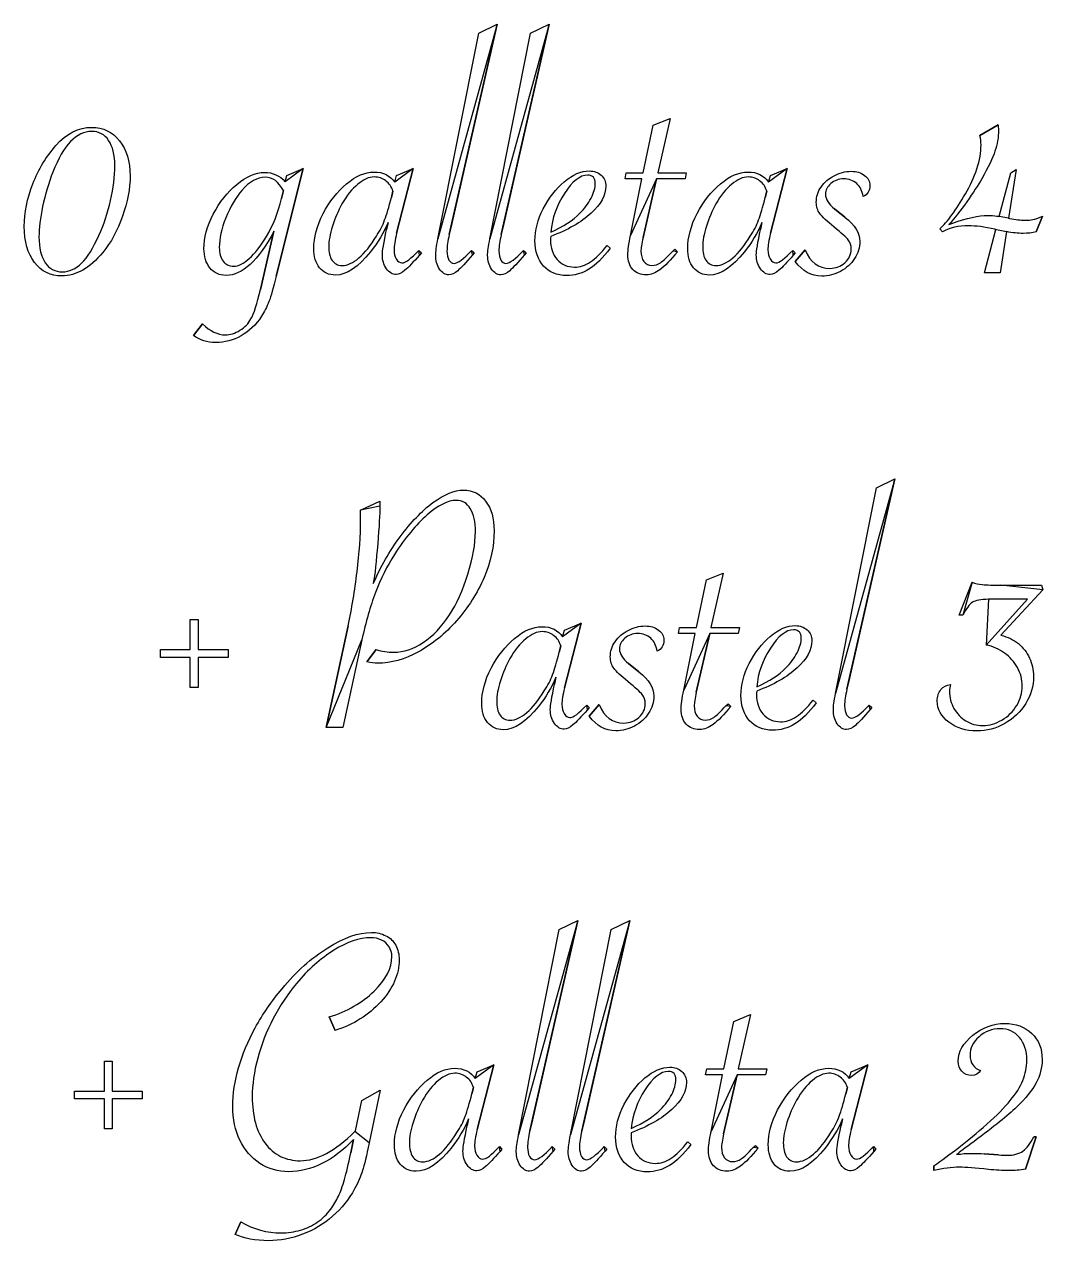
# Model space of a CAD drawing. Extents: x 2 to 593, y 3 to 839.
# Drawn here: x 335 to 459.4, y 288.4 to 436.9 of the extents above; entities that cross this region are included whole.
import ezdxf

# ---------------------------------------------------------------- set-up
doc = ezdxf.new("R2010")
doc.units = 0
doc.layers.add('Capa_1', color=7, linetype='CONTINUOUS')

msp = doc.modelspace()

# ---------------------------------------------------------------- linework, layer by layer
at = {"layer": 'Capa_1', "color": 7}
for points in [[(385.501456, 410.733976), (390.47684, 435.804744), (392.738376, 436.903208), (392.738376, 436.903208)], [(392.738376, 436.903208), (387.07376, 412.06936), (386.87992, 411.22936)], [(391.845208, 410.733976), (396.820592, 435.804744), (399.082128, 436.903208), (399.082128, 436.903208)], [(399.082128, 436.903208), (393.417512, 412.06936), (393.223664, 411.22936)], [(409.0154, 411.143208), (410.4154, 418.057056), (408.347704, 418.057056), (408.498472, 418.78936), (410.566168, 418.78936), (411.77232, 424.604744), (413.840016, 425.423208), (412.33232, 418.78936), (415.821552, 418.78936), (415.670784, 418.057056), (412.181552, 418.057056), (412.181552, 418.057056)], [(451.674168, 423.312464), (453.914168, 424.626304)], [(346.034408, 419.607824), (346.034408, 419.607824)], [(369.029576, 419.284744), (365.734192, 406.167824)], [(366.854192, 417.690896), (367.04804, 418.444744), (369.029576, 419.284744), (369.029576, 419.284744)], [(380.21948, 417.62628), (380.456408, 418.444744), (382.481024, 419.284744), (382.481024, 419.284744)], [(382.481024, 419.284744), (380.456408, 411.401672)], [(425.883544, 417.62628), (426.120472, 418.444744), (428.145088, 419.284744), (428.145088, 419.284744)], [(428.145088, 419.284744), (426.120472, 411.401672)], [(454.04344, 413.44788), (455.44344, 418.789416), (456.111136, 419.177112), (455.184984, 413.232496), (455.184944, 413.23244)], [(347.908256, 418.423208), (347.908256, 418.423208)], [(412.181552, 418.057056), (410.544624, 410.884744)], [(366.380352, 415.644744), (366.617272, 416.613976), (366.617272, 416.613976)], [(379.810256, 415.773976), (380.004096, 416.527824), (380.004096, 416.527824)], [(425.474312, 415.773976), (425.66816, 416.527824), (425.66816, 416.527824)], [(433.943976, 414.373976), (435.193208, 413.361672)], [(455.184944, 413.23244), (455.314168, 413.21092)], [(459.320328, 413.490944), (458.56648, 411.574024)], [(363.817272, 404.530896), (365.475736, 411.638592)], [(379.228712, 411.875512), (379.401024, 412.693976)], [(399.26588, 411.530896), (399.26588, 411.530896)], [(424.892776, 411.875512), (425.065088, 412.693976)], [(447.108016, 411.574), (446.784944, 411.918616)], [(447.904984, 412.45708), (448.249592, 412.586304)], [(454.948016, 411.59556), (454.172632, 406.55556), (452.234168, 406.55556), (453.612632, 411.87556), (453.504944, 411.89708)], [(406.158184, 409.893976), (406.54588, 409.570896)], [(406.158208, 409.893976), (406.158184, 409.893976)], [(383.170256, 409.31244), (383.471792, 409.010896), (383.234872, 408.730896)], [(389.59376, 409.31244), (389.938376, 409.010896), (389.722992, 408.773976)], [(395.937512, 409.31244), (396.282128, 409.010896), (396.066744, 408.773976)], [(414.163088, 409.204744), (414.421552, 409.463208), (414.744624, 409.140128)], [(428.834312, 409.31244), (429.135856, 409.010896), (428.898928, 408.730896)], [(429.140904, 407.933976), (430.347056, 409.355512)], [(429.140904, 407.933976), (429.140904, 407.933976)], [(355.654192, 398.90936), (356.752656, 400.330896)], [(434.063952, 355.230512), (439.039336, 380.30128), (441.30088, 381.399744), (441.30088, 381.399744)], [(441.30088, 381.399744), (435.636264, 356.565896), (435.442416, 355.725896)], [(376.032624, 377.608968), (378.401856, 378.685896), (378.401856, 378.082816)], [(415.523208, 355.639744), (416.923208, 362.553584), (414.85552, 362.553584), (415.006288, 363.285896), (417.073976, 363.285896), (418.280136, 369.10128), (420.347824, 369.919744), (418.840136, 363.285896), (422.32936, 363.285896), (422.178592, 362.553584), (418.68936, 362.553584), (418.68936, 362.553584)], [(449.593184, 364.772048), (449.14088, 364.772048), (450.756264, 368.799744)], [(454.245496, 368.433584), (459.199336, 368.433584), (459.350112, 367.852048), (459.350112, 367.852048)], [(459.350112, 367.852048), (454.245496, 362.3382)], [(452.436264, 361.132048), (457.4978, 366.710512), (453.81472, 366.710512), (452.7378, 366.710512)], [(351.596384, 360.572048), (355.25792, 360.572048), (355.25792, 364.233584), (356.205616, 364.233584), (356.205616, 360.572048), (359.867152, 360.572048), (359.867152, 359.624352), (356.205616, 359.624352), (356.205616, 355.962816), (355.25792, 355.962816), (355.25792, 359.624352), (351.596384, 359.624352), (351.596384, 360.572048), (351.596384, 360.572048)], [(371.832608, 351.052048), (374.52492, 363.479744)], [(400.727296, 362.122816), (400.964216, 362.94128), (402.988832, 363.78128), (402.988832, 363.78128)], [(402.988832, 363.78128), (400.964216, 355.8982)], [(418.68936, 362.553584), (417.05244, 355.38128)], [(376.204936, 361.756664), (373.878776, 351.052048), (371.832624, 351.052048), (371.832608, 351.052048)], [(400.318064, 360.270512), (400.511912, 361.024352), (400.511912, 361.024352)], [(376.808008, 359.064352), (377.949544, 360.593584)], [(408.787728, 358.870512), (410.03696, 357.8582)], [(399.736528, 356.372048), (399.908832, 357.190512)], [(424.422128, 356.027432), (424.422128, 356.027432)], [(403.678064, 353.808968), (403.9796, 353.507432), (403.74268, 353.227432)], [(403.984648, 352.430512), (405.190808, 353.852048)], [(420.670904, 353.70128), (420.92936, 353.959744), (421.25244, 353.636664)], [(431.314432, 354.390512), (431.702128, 354.067432)], [(431.314448, 354.390512), (431.314432, 354.390512)], [(438.156264, 353.808968), (438.50088, 353.507432), (438.285496, 353.270512)], [(403.984648, 352.430512), (403.984648, 352.430512)], [(395.345208, 301.320888), (400.320592, 326.391656), (402.582128, 327.49012), (402.582128, 327.49012)], [(402.582128, 327.49012), (396.917512, 302.656272), (396.723664, 301.816272)], [(401.688952, 301.320888), (406.664336, 326.391656), (408.92588, 327.49012), (408.92588, 327.49012)], [(408.92588, 327.49012), (403.261264, 302.656272), (403.067416, 301.816272)], [(372.941872, 314.09316), (372.231104, 315.73008)], [(418.859144, 301.73012), (420.259144, 308.643968), (418.191456, 308.643968), (418.342224, 309.376272), (420.40992, 309.376272), (421.616072, 315.191656), (423.68376, 316.01012), (422.176072, 309.376272), (425.665304, 309.376272), (425.514528, 308.643968), (422.025304, 308.643968), (422.025304, 308.643968)], [(341.096384, 306.662432), (344.75792, 306.662432), (344.75792, 310.323968), (345.705616, 310.323968), (345.705616, 306.662432), (349.367152, 306.662432), (349.367152, 305.714736), (345.705616, 305.714736), (345.705616, 302.0532), (344.75792, 302.0532), (344.75792, 305.714736), (341.096384, 305.714736), (341.096384, 306.662432), (341.096384, 306.662432)], [(390.063232, 308.2132), (390.30016, 309.031656), (392.324776, 309.871656), (392.324776, 309.871656)], [(392.324776, 309.871656), (390.30016, 301.988584)], [(435.727296, 308.2132), (435.964216, 309.031656), (437.988832, 309.871656), (437.988832, 309.871656)], [(437.988832, 309.871656), (435.964216, 301.988584)], [(422.025304, 308.643968), (420.388376, 301.471656)], [(375.33264, 301.73008), (375.418792, 301.837776), (376.194176, 305.520848), (378.434176, 306.791616), (377.098792, 300.351616)], [(389.654, 306.360888), (389.847848, 307.114736), (389.847848, 307.114736)], [(435.318064, 306.360888), (435.511912, 307.114736), (435.511912, 307.114736)], [(389.072464, 302.462432), (389.244776, 303.280888)], [(434.736528, 302.462432), (434.908832, 303.280888)], [(409.109624, 302.117816), (409.109624, 302.117816)], [(374.858792, 299.123928), (375.203408, 300.782392), (375.203376, 300.782432)], [(375.203376, 300.782432), (375.160336, 300.739312)], [(416.001936, 300.480888), (416.389624, 300.157816)], [(416.001952, 300.480888), (416.001936, 300.480888)], [(424.00684, 299.791656), (424.265304, 300.05012), (424.588376, 299.727048)], [(458.573208, 301.083968), (457.25936, 297.163968)], [(458.250136, 301.083904), (458.573208, 301.083904), (458.573208, 301.083968)], [(393.014, 299.899352), (393.315544, 299.597816), (393.078616, 299.317816)], [(399.437512, 299.899352), (399.782128, 299.597816), (399.566744, 299.360888)], [(405.781264, 299.899352), (406.12588, 299.597816), (405.910496, 299.360888)], [(438.678064, 299.899352), (438.9796, 299.597816), (438.74268, 299.317816)], [(452.197824, 299.016248), (453.94244, 298.887024)], [(446.05936, 296.97012), (446.05936, 297.5732)], [(360.751104, 289.17316), (361.440336, 290.702392)]]:
    msp.add_lwpolyline(points, close=True, dxfattribs=at)
for points in [[(343.212872, 423.82936), (341.360563, 423.82936), (339.781075, 422.178077), (338.474408, 418.875512)], [(338.840568, 422.10628), (340.161592, 423.585256), (341.626205, 424.324744), (343.234408, 424.324744)], [(345.280568, 422.730896), (344.79236, 423.463205), (344.103128, 423.82936), (343.212872, 423.82936)], [(343.234408, 424.324744), (344.612872, 424.324744), (345.732872, 423.779104), (346.594408, 422.687824)], [(451.824944, 422.17092), (451.824944, 422.587331), (451.774685, 422.967845), (451.674168, 423.312464)], [(453.957288, 424.001696), (453.957288, 423.111435), (453.813699, 422.249896), (453.52652, 421.41708)], [(453.914168, 424.626304), (453.942915, 424.224256), (453.957288, 424.016053), (453.957288, 424.001696)], [(336.019024, 417.43244), (336.722613, 419.227309), (337.663128, 420.785256), (338.840568, 422.10628)], [(346.034408, 419.607824), (346.034408, 420.957568), (345.783128, 421.998592), (345.280568, 422.730896)], [(346.594408, 422.687824), (347.470307, 421.610901), (347.908256, 420.189363), (347.908256, 418.423208)], [(451.308016, 419.263232), (451.652635, 420.325797), (451.824944, 421.295027), (451.824944, 422.17092)], [(453.52652, 421.41708), (453.253699, 420.584259), (452.715237, 419.457077), (451.911136, 418.035536)], [(338.474408, 418.875512), (337.943128, 417.511411), (337.52672, 416.111411), (337.225184, 414.675512)], [(345.517488, 415.407824), (345.862101, 416.944235), (346.034408, 418.344235), (346.034408, 419.607824)], [(360.93112, 417.367824), (362.094197, 418.344235), (363.221376, 418.83244), (364.312656, 418.83244)], [(364.312656, 418.83244), (365.332144, 418.83244), (366.179323, 418.451925), (366.854192, 417.690896)], [(374.33948, 417.43244), (375.4882, 418.394488), (376.601021, 418.875512), (377.677944, 418.875512)], [(377.677944, 418.875512), (378.812301, 418.875512), (379.65948, 418.459101), (380.21948, 417.62628)], [(400.924336, 417.690896), (401.958187, 418.566795), (402.977675, 419.004744), (403.9828, 419.004744)], [(403.9828, 419.004744), (404.57152, 419.004744), (405.052547, 418.832437), (405.42588, 418.487824)], [(420.003544, 417.43244), (421.152264, 418.394488), (422.265085, 418.875512), (423.342008, 418.875512)], [(423.342008, 418.875512), (424.476365, 418.875512), (425.323544, 418.459101), (425.883544, 417.62628)], [(433.87936, 418.423208), (434.539877, 418.782184), (435.236288, 418.961672), (435.968592, 418.961672)], [(435.968592, 418.961672), (436.614747, 418.961672), (437.153208, 418.796541), (437.583976, 418.46628)], [(449.908016, 416.204768), (450.496736, 417.195536), (450.963403, 418.215024), (451.308016, 419.263232)], [(334.985184, 412.241672), (334.985184, 413.907309), (335.329797, 415.637565), (336.019024, 417.43244)], [(347.908256, 418.423208), (347.908256, 416.858077), (347.599539, 415.206795), (346.982104, 413.46936)], [(358.066504, 413.727824), (358.827528, 415.192437), (359.7824, 416.405771), (360.93112, 417.367824)], [(364.398808, 418.22936), (363.43676, 418.22936), (362.489069, 417.698077), (361.555736, 416.635512)], [(366.617272, 416.613976), (366.057272, 417.690899), (365.317784, 418.22936), (364.398808, 418.22936)], [(371.474872, 413.79244), (372.250253, 415.271411), (373.205123, 416.484744), (374.33948, 417.43244)], [(375.717944, 417.38936), (375.014355, 416.815003), (374.3682, 416.010901), (373.77948, 414.977056)], [(377.721024, 418.27244), (377.089227, 418.27244), (376.421533, 417.97808), (375.717944, 417.38936)], [(379.121024, 417.798592), (378.718971, 418.114491), (378.252304, 418.27244), (377.721024, 418.27244)], [(380.004096, 416.527824), (379.831792, 417.073461), (379.537435, 417.497051), (379.121024, 417.798592)], [(398.361264, 414.395512), (399.050496, 415.730899), (399.904853, 416.82936), (400.924336, 417.690896)], [(403.788952, 418.487824), (402.855619, 418.487824), (401.907928, 417.748336), (400.94588, 416.26936)], [(404.715112, 417.475512), (404.715112, 418.150387), (404.406392, 418.487824), (403.788952, 418.487824)], [(404.198184, 415.687824), (404.542803, 416.348336), (404.715112, 416.944232), (404.715112, 417.475512)], [(405.42588, 418.487824), (405.813571, 418.143205), (406.007416, 417.698077), (406.007416, 417.15244)], [(417.138928, 413.79244), (417.914315, 415.271411), (418.869187, 416.484744), (420.003544, 417.43244)], [(421.382008, 417.38936), (420.678419, 416.815003), (420.032264, 416.010901), (419.443544, 414.977056)], [(423.385088, 418.27244), (422.753291, 418.27244), (422.085597, 417.97808), (421.382008, 417.38936)], [(424.785088, 417.798592), (424.383035, 418.114491), (423.916368, 418.27244), (423.385088, 418.27244)], [(425.66816, 416.527824), (425.495851, 417.073461), (425.201493, 417.497051), (424.785088, 417.798592)], [(432.28552, 417.044744), (432.687568, 417.619101), (433.218848, 418.078589), (433.87936, 418.423208)], [(433.470136, 417.453976), (433.039363, 417.080643), (432.823976, 416.649875), (432.823976, 416.161672)], [(435.020904, 418.035512), (434.432184, 418.035512), (433.915261, 417.841667), (433.470136, 417.453976)], [(436.636288, 417.453976), (436.219877, 417.841667), (435.681416, 418.035512), (435.020904, 418.035512)], [(437.411672, 415.881672), (437.325517, 416.556541), (437.067056, 417.080643), (436.636288, 417.453976)], [(437.583976, 418.46628), (438.029107, 418.150387), (438.251672, 417.741157), (438.251672, 417.238592)], [(451.911136, 418.035536), (451.466005, 417.274512), (450.855749, 416.341179), (450.080368, 415.235536)], [(361.555736, 416.635512), (360.794707, 415.745256), (360.141373, 414.625256), (359.595736, 413.275512)], [(378.991792, 413.017056), (379.235893, 413.677568), (379.508715, 414.596541), (379.810256, 415.773976)], [(400.94588, 416.26936), (399.998184, 414.804747), (399.438184, 413.225259), (399.26588, 411.530896)], [(406.007416, 417.15244), (406.007416, 416.046797), (405.404339, 414.941155), (404.198184, 413.835512)], [(424.655856, 413.017056), (424.899957, 413.677568), (425.172776, 414.596541), (425.474312, 415.773976)], [(431.703976, 415.170896), (431.703976, 415.845771), (431.897824, 416.470387), (432.28552, 417.044744)], [(432.823976, 416.161672), (432.823976, 415.558595), (433.197309, 414.962696), (433.943976, 414.373976)], [(438.251672, 417.238592), (438.251672, 416.57808), (437.971672, 416.125773), (437.411672, 415.881672)], [(446.784944, 411.918616), (447.703915, 412.780152), (448.744939, 414.208869), (449.908016, 416.204768)], [(337.225184, 414.675512), (336.923643, 413.253976), (336.772872, 412.011925), (336.772872, 410.94936)], [(344.095952, 411.143208), (344.699029, 412.464232), (345.172875, 413.885771), (345.517488, 415.407824)], [(364.549576, 410.99244), (365.33932, 412.299107), (365.949579, 413.849875), (366.380352, 415.644744)], [(373.77948, 414.977056), (373.319997, 414.158592), (372.932307, 413.253976), (372.616408, 412.263208)], [(397.348952, 410.475512), (397.348952, 411.767821), (397.686389, 413.074488), (398.361264, 414.395512)], [(402.841264, 413.835512), (403.401264, 414.409875), (403.853571, 415.027312), (404.198184, 415.687824)], [(419.443544, 414.977056), (418.984056, 414.158592), (418.596365, 413.253976), (418.280472, 412.263208)], [(432.134744, 413.79244), (431.847565, 414.194488), (431.703976, 414.653973), (431.703976, 415.170896)], [(450.080368, 415.235536), (449.319339, 414.144256), (448.594211, 413.218104), (447.904984, 412.45708)], [(346.982104, 413.46936), (346.379027, 411.746283), (345.574925, 410.274488), (344.5698, 409.053976)], [(356.924968, 409.50628), (356.924968, 410.856024), (357.30548, 412.263205), (358.066504, 413.727824)], [(359.595736, 413.275512), (359.064451, 411.940131), (358.798808, 410.741157), (358.798808, 409.678592)], [(370.333328, 409.54936), (370.333328, 410.899104), (370.713843, 412.313464), (371.474872, 413.79244)], [(377.97948, 411.035512), (378.410253, 411.696024), (378.747691, 412.356539), (378.991792, 413.017056)], [(404.198184, 413.835512), (402.992029, 412.729875), (401.347928, 411.789363), (399.26588, 411.013976)], [(399.26588, 411.530896), (400.816648, 412.220128), (402.008443, 412.988333), (402.841264, 413.835512)], [(415.997392, 409.54936), (415.997392, 410.899104), (416.377904, 412.313464), (417.138928, 413.79244)], [(423.643544, 411.035512), (424.074312, 411.696024), (424.411749, 412.356539), (424.655856, 413.017056)], [(433.857824, 412.177056), (433.010645, 412.866283), (432.436285, 413.404744), (432.134744, 413.79244)], [(435.193208, 413.361672), (436.41372, 412.399619), (437.023976, 411.416027), (437.023976, 410.410896)], [(448.249592, 412.586304), (450.101901, 413.246821), (451.566517, 413.57708), (452.64344, 413.57708)], [(452.64344, 413.57708), (453.045493, 413.57708), (453.411648, 413.54836), (453.741904, 413.49092)], [(453.741904, 413.49092), (453.856773, 413.476573), (453.957285, 413.462227), (454.04344, 413.44788)], [(455.314168, 413.21092), (456.046477, 413.067331), (456.671093, 412.995536), (457.188016, 412.995536)], [(457.188016, 412.995536), (457.575707, 412.995536), (457.898784, 413.017083), (458.157248, 413.060176)], [(458.157248, 413.060176), (458.415712, 413.117611), (458.803405, 413.2612), (459.320328, 413.490944)], [(336.234408, 407.82628), (335.401592, 408.931923), (334.985184, 410.40372), (334.985184, 412.241672)], [(365.475736, 411.638592), (363.551629, 408.048848), (361.598808, 406.253976), (359.617272, 406.253976)], [(372.616408, 412.263208), (372.314867, 411.27244), (372.164096, 410.453979), (372.164096, 409.807824)], [(379.401024, 412.693976), (378.869739, 411.459107), (378.158968, 410.274491), (377.268712, 409.140128)], [(378.711792, 408.75244), (378.711792, 409.211928), (378.884099, 410.252952), (379.228712, 411.875512)], [(380.456408, 411.401672), (380.241021, 410.540131), (380.133328, 409.865259), (380.133328, 409.377056)], [(418.280472, 412.263208), (417.978931, 411.27244), (417.82816, 410.453979), (417.82816, 409.807824)], [(425.065088, 412.693976), (424.533803, 411.459107), (423.823032, 410.274491), (422.932776, 409.140128)], [(424.375856, 408.75244), (424.375856, 409.211928), (424.548163, 410.252952), (424.892776, 411.875512)], [(426.120472, 411.401672), (425.905085, 410.540131), (425.797392, 409.865259), (425.797392, 409.377056)], [(435.60244, 410.583208), (435.358339, 410.899107), (434.7768, 411.430389), (433.857824, 412.177056)], [(450.274168, 412.306304), (449.053656, 412.306304), (447.998272, 412.062203), (447.108016, 411.574)], [(453.504944, 411.89708), (452.241349, 412.169896), (451.164424, 412.306304), (450.274168, 412.306304)], [(456.972632, 411.380176), (456.326477, 411.380176), (455.651605, 411.451971), (454.948016, 411.59556)], [(458.56648, 411.574024), (458.063915, 411.444792), (457.532632, 411.380176), (456.972632, 411.380176)], [(336.772872, 410.94936), (336.772872, 409.599616), (337.024155, 408.551411), (337.52672, 407.804744)], [(341.985184, 407.761672), (342.703131, 408.479619), (343.40672, 409.606797), (344.095952, 411.143208)], [(362.460352, 408.321672), (363.163941, 408.953464), (363.860349, 409.84372), (364.549576, 410.99244)], [(375.847176, 408.38628), (376.565123, 409.00372), (377.275891, 409.886797), (377.97948, 411.035512)], [(385.221456, 408.687824), (385.221456, 409.118592), (385.314789, 409.800643), (385.501456, 410.733976)], [(386.87992, 411.22936), (386.693253, 410.439616), (386.59992, 409.771923), (386.59992, 409.22628)], [(391.565208, 408.687824), (391.565208, 409.118592), (391.658541, 409.800643), (391.845208, 410.733976)], [(393.223664, 411.22936), (393.036997, 410.439616), (392.943664, 409.771923), (392.943664, 409.22628)], [(398.404336, 407.395512), (397.700747, 408.170899), (397.348952, 409.197565), (397.348952, 410.475512)], [(399.26588, 411.013976), (399.251533, 410.899107), (399.24436, 410.769875), (399.24436, 410.62628)], [(399.24436, 410.62628), (399.24436, 409.635512), (399.517181, 408.824232), (400.062824, 408.19244)], [(404.133592, 407.890896), (404.765389, 408.321669), (405.440261, 408.989363), (406.158208, 409.893976)], [(408.69232, 408.773976), (408.69232, 409.319619), (408.800013, 410.109363), (409.0154, 411.143208)], [(410.544624, 410.884744), (410.37232, 410.095), (410.286168, 409.535), (410.286168, 409.204744)], [(421.51124, 408.38628), (422.229187, 409.00372), (422.939955, 409.886797), (423.643544, 411.035512)], [(435.968592, 409.441672), (435.968592, 409.886797), (435.846541, 410.267309), (435.60244, 410.583208)], [(437.023976, 410.410896), (437.023976, 409.664229), (436.808592, 408.96064), (436.377824, 408.300128)], [(344.5698, 409.053976), (342.990312, 407.144232), (341.317491, 406.18936), (339.551336, 406.18936)], [(357.657272, 407.158592), (357.169069, 407.776027), (356.924968, 408.558589), (356.924968, 409.50628)], [(358.798808, 409.678592), (358.798808, 408.960645), (358.949579, 408.393467), (359.25112, 407.977056)], [(371.044096, 407.180128), (370.570251, 407.768848), (370.333328, 408.558592), (370.333328, 409.54936)], [(372.164096, 409.807824), (372.164096, 409.075515), (372.300507, 408.501155), (372.573328, 408.084744)], [(377.268712, 409.140128), (375.775379, 407.244747), (374.346661, 406.297056), (372.98256, 406.297056)], [(373.77948, 407.460128), (374.439997, 407.460128), (375.129229, 407.768845), (375.847176, 408.38628)], [(379.207176, 407.07244), (378.87692, 407.560643), (378.711792, 408.120643), (378.711792, 408.75244)], [(380.133328, 409.377056), (380.133328, 408.946283), (380.226661, 408.572949), (380.413328, 408.257056)], [(381.10256, 407.783208), (381.518971, 407.783208), (382.208203, 408.292952), (383.170256, 409.31244)], [(383.234872, 408.730896), (382.473843, 407.855003), (381.885123, 407.237568), (381.468712, 406.878592)], [(385.695304, 407.02936), (385.379405, 407.517568), (385.221456, 408.070389), (385.221456, 408.687824)], [(386.59992, 409.22628), (386.59992, 408.781155), (386.678893, 408.415003), (386.83684, 408.127824)], [(387.461456, 407.718592), (387.906581, 407.718592), (388.617349, 408.249875), (389.59376, 409.31244)], [(389.722992, 408.773976), (388.904533, 407.811923), (388.301456, 407.158589), (387.91376, 406.813976)], [(392.039048, 407.02936), (391.723155, 407.517568), (391.565208, 408.070389), (391.565208, 408.687824)], [(392.943664, 409.22628), (392.943664, 408.781155), (393.02264, 408.415003), (393.180592, 408.127824)], [(393.805208, 407.718592), (394.250333, 407.718592), (394.961101, 408.249875), (395.937512, 409.31244)], [(396.066744, 408.773976), (395.24828, 407.811923), (394.645203, 407.158589), (394.257512, 406.813976)], [(406.54588, 409.570896), (405.655624, 408.393461), (404.786904, 407.539104), (403.93972, 407.007824)], [(409.2954, 406.98628), (408.893347, 407.445768), (408.69232, 408.041667), (408.69232, 408.773976)], [(410.286168, 409.204744), (410.286168, 408.687821), (410.408219, 408.271411), (410.65232, 407.955512)], [(414.744624, 409.140128), (413.897445, 408.106283), (413.186677, 407.373976), (412.61232, 406.943208)], [(412.676936, 407.804744), (413.007192, 408.034488), (413.502576, 408.501155), (414.163088, 409.204744)], [(416.70816, 407.180128), (416.234315, 407.768848), (415.997392, 408.558592), (415.997392, 409.54936)], [(417.82816, 409.807824), (417.82816, 409.075515), (417.964571, 408.501155), (418.237392, 408.084744)], [(422.932776, 409.140128), (421.439443, 407.244747), (420.010725, 406.297056), (418.646624, 406.297056)], [(419.443544, 407.460128), (420.104056, 407.460128), (420.793288, 407.768845), (421.51124, 408.38628)], [(424.87124, 407.07244), (424.540984, 407.560643), (424.375856, 408.120643), (424.375856, 408.75244)], [(425.797392, 409.377056), (425.797392, 408.946283), (425.890725, 408.572949), (426.077392, 408.257056)], [(426.766624, 407.783208), (427.183035, 407.783208), (427.872264, 408.292952), (428.834312, 409.31244)], [(428.898928, 408.730896), (428.137904, 407.855003), (427.549187, 407.237568), (427.132776, 406.878592)], [(430.347056, 409.355512), (430.978848, 407.862179), (431.983976, 407.115512), (433.36244, 407.115512)], [(435.193208, 407.804744), (435.710131, 408.278589), (435.968592, 408.824232), (435.968592, 409.441672)], [(339.551336, 406.18936), (338.187235, 406.18936), (337.081592, 406.735), (336.234408, 407.82628)], [(337.52672, 407.804744), (338.029285, 407.058077), (338.725696, 406.684744), (339.615952, 406.684744)], [(339.615952, 406.684744), (340.477488, 406.684744), (341.267232, 407.04372), (341.985184, 407.761672)], [(359.617272, 406.253976), (358.813171, 406.253976), (358.159837, 406.555515), (357.657272, 407.158592)], [(359.25112, 407.977056), (359.567019, 407.575003), (360.004968, 407.373976), (360.564968, 407.373976)], [(360.564968, 407.373976), (361.139325, 407.373976), (361.77112, 407.689875), (362.460352, 408.321672)], [(372.98256, 406.297056), (372.164101, 406.297056), (371.517947, 406.591413), (371.044096, 407.180128)], [(372.573328, 408.084744), (372.860507, 407.668333), (373.262557, 407.460128), (373.77948, 407.460128)], [(380.413328, 406.361672), (379.95384, 406.361672), (379.551789, 406.598595), (379.207176, 407.07244)], [(380.413328, 408.257056), (380.599995, 407.941157), (380.829739, 407.783208), (381.10256, 407.783208)], [(381.468712, 406.878592), (381.066664, 406.533979), (380.714869, 406.361672), (380.413328, 406.361672)], [(386.83684, 406.318592), (386.406072, 406.318592), (386.02556, 406.555515), (385.695304, 407.02936)], [(386.83684, 408.127824), (387.009149, 407.855003), (387.217355, 407.718592), (387.461456, 407.718592)], [(393.180592, 406.318592), (392.749819, 406.318592), (392.369304, 406.555515), (392.039048, 407.02936)], [(393.180592, 408.127824), (393.352896, 407.855003), (393.561101, 407.718592), (393.805208, 407.718592)], [(401.204336, 406.23244), (400.041259, 406.23244), (399.107925, 406.620131), (398.404336, 407.395512)], [(400.062824, 408.19244), (400.608467, 407.575), (401.312056, 407.26628), (402.173592, 407.26628)], [(403.93972, 407.007824), (403.092541, 406.490901), (402.180747, 406.23244), (401.204336, 406.23244)], [(402.173592, 407.26628), (402.848467, 407.26628), (403.5018, 407.474485), (404.133592, 407.890896)], [(410.953856, 406.318592), (410.264629, 406.318592), (409.711811, 406.541155), (409.2954, 406.98628)], [(410.65232, 407.955512), (410.896421, 407.639619), (411.219499, 407.481672), (411.621552, 407.481672)], [(412.61232, 406.943208), (412.05232, 406.526797), (411.499499, 406.318592), (410.953856, 406.318592)], [(411.621552, 407.481672), (412.009243, 407.481672), (412.361037, 407.589363), (412.676936, 407.804744)], [(418.646624, 406.297056), (417.82816, 406.297056), (417.182005, 406.591413), (416.70816, 407.180128)], [(418.237392, 408.084744), (418.524571, 407.668333), (418.926621, 407.460128), (419.443544, 407.460128)], [(426.077392, 406.361672), (425.617904, 406.361672), (425.215853, 406.598595), (424.87124, 407.07244)], [(426.077392, 408.257056), (426.264059, 407.941157), (426.493803, 407.783208), (426.766624, 407.783208)], [(427.132776, 406.878592), (426.730723, 406.533979), (426.378928, 406.361672), (426.077392, 406.361672)], [(432.371672, 406.167824), (431.09372, 406.167824), (430.016797, 406.756541), (429.140904, 407.933976)], [(433.36244, 407.115512), (434.080387, 407.115512), (434.690643, 407.345256), (435.193208, 407.804744)], [(436.377824, 408.300128), (435.961413, 407.653973), (435.387053, 407.137051), (434.654744, 406.74936)], [(365.734192, 406.167824), (365.403936, 404.760645), (365.109579, 403.726797), (364.85112, 403.06628)], [(387.91376, 406.813976), (387.526069, 406.48372), (387.167096, 406.318592), (386.83684, 406.318592)], [(394.257512, 406.813976), (393.869821, 406.48372), (393.510848, 406.318592), (393.180592, 406.318592)], [(434.654744, 406.74936), (433.936797, 406.361669), (433.175773, 406.167824), (432.371672, 406.167824)], [(362.654192, 400.933976), (363.027525, 401.594488), (363.415219, 402.793461), (363.817272, 404.530896)], [(364.85112, 403.06628), (364.607019, 402.405768), (364.30548, 401.802693), (363.946504, 401.257056)], [(361.318808, 399.555512), (361.921885, 399.928845), (362.367013, 400.388333), (362.654192, 400.933976)], [(363.946504, 401.257056), (363.271629, 400.223205), (362.445987, 399.433461), (361.469576, 398.887824)], [(356.752656, 400.330896), (357.685989, 399.44064), (358.612144, 398.995512), (359.53112, 398.995512)], [(359.53112, 398.995512), (360.119835, 398.995512), (360.715731, 399.182179), (361.318808, 399.555512)], [(358.346504, 398.047824), (357.327016, 398.047824), (356.429579, 398.335003), (355.654192, 398.90936)], [(361.469576, 398.887824), (360.507528, 398.327824), (359.466504, 398.047824), (358.346504, 398.047824)], [(387.749544, 378.793584), (386.715699, 378.793584), (385.523904, 378.197688), (384.17416, 377.005896)], [(384.884936, 378.513584), (386.263395, 379.533072), (387.512624, 380.042816), (388.632624, 380.042816)], [(389.451088, 377.78128), (389.049035, 378.456149), (388.481853, 378.793584), (387.749544, 378.793584)], [(388.632624, 380.042816), (389.752624, 380.042816), (390.650061, 379.590509), (391.324936, 378.685896)], [(391.324936, 378.685896), (392.014163, 377.79564), (392.358776, 376.596664), (392.358776, 375.088968)], [(376.054144, 376.424352), (376.054144, 376.869483), (376.046971, 377.264355), (376.032624, 377.608968)], [(378.401856, 378.082816), (378.401856, 377.135125), (378.315701, 375.605896), (378.143392, 373.495128)], [(380.878776, 374.335128), (382.185443, 376.101277), (383.520829, 377.494096), (384.884936, 378.513584)], [(390.075704, 374.959744), (390.075704, 376.165893), (389.867499, 377.106405), (389.451088, 377.78128)], [(375.623376, 370.070512), (375.910555, 372.367947), (376.054144, 374.485893), (376.054144, 376.424352)], [(384.17416, 377.005896), (382.824416, 375.828461), (381.503392, 374.227435), (380.211088, 372.202816)], [(377.604936, 368.627432), (378.480829, 370.680765), (379.572109, 372.583331), (380.878776, 374.335128)], [(389.149544, 369.790512), (389.766984, 371.786405), (390.075704, 373.509483), (390.075704, 374.959744)], [(392.358776, 375.088968), (392.358776, 373.193587), (391.949547, 371.291024), (391.131088, 369.38128)], [(378.143392, 373.495128), (377.971088, 371.384355), (377.791603, 369.761789), (377.604936, 368.627432)], [(380.211088, 372.202816), (379.277755, 370.766917), (378.495189, 369.216149), (377.863392, 367.550512)], [(374.52492, 363.479744), (374.984403, 365.590512), (375.350555, 367.787435), (375.623376, 370.070512)], [(386.909544, 364.815128), (387.785443, 366.150509), (388.532109, 367.808971), (389.149544, 369.790512)], [(391.131088, 369.38128), (390.312624, 367.471536), (389.192624, 365.71256), (387.771088, 364.104352)], [(450.756264, 368.799744), (451.129597, 368.641792), (451.531648, 368.548459), (451.962416, 368.519744)], [(451.962416, 368.519744), (452.551136, 368.462304), (453.312163, 368.433584), (454.245496, 368.433584)], [(377.863392, 367.550512), (377.245957, 365.884869), (376.693139, 363.953587), (376.204936, 361.756664)], [(450.7778, 366.344352), (450.390109, 366.100251), (449.995237, 365.576149), (449.593184, 364.772048)], [(452.7378, 366.710512), (451.818824, 366.710512), (451.165491, 366.588459), (450.7778, 366.344352)], [(387.771088, 364.104352), (386.363909, 362.496149), (384.813139, 361.225381), (383.118776, 360.292048)], [(383.678776, 361.433584), (384.884931, 362.237691), (385.961853, 363.364872), (386.909544, 364.815128)], [(394.847296, 361.928968), (395.996016, 362.891021), (397.108837, 363.372048), (398.18576, 363.372048)], [(398.228832, 362.768968), (397.59704, 362.768968), (396.929349, 362.474611), (396.22576, 361.885896)], [(398.18576, 363.372048), (399.320117, 363.372048), (400.167296, 362.955637), (400.727296, 362.122816)], [(399.628832, 362.295128), (399.226784, 362.611021), (398.760117, 362.768968), (398.228832, 362.768968)], [(407.129264, 361.54128), (407.531317, 362.115637), (408.0626, 362.575125), (408.723112, 362.919744)], [(409.864648, 362.532048), (409.275933, 362.532048), (408.759011, 362.338203), (408.31388, 361.950512)], [(408.723112, 362.919744), (409.383624, 363.278715), (410.080035, 363.4582), (410.812344, 363.4582)], [(411.48004, 361.950512), (411.063629, 362.338203), (410.525165, 362.532048), (409.864648, 362.532048)], [(410.812344, 363.4582), (411.458499, 363.4582), (411.99696, 363.293072), (412.427728, 362.962816)], [(412.427728, 362.962816), (412.872859, 362.646917), (413.095424, 362.237688), (413.095424, 361.735128)], [(426.080592, 362.187432), (427.114437, 363.063331), (428.133923, 363.50128), (429.139048, 363.50128)], [(428.945208, 362.984352), (428.011875, 362.984352), (427.064181, 362.244867), (426.102128, 360.765896)], [(429.87136, 361.972048), (429.87136, 362.646917), (429.562643, 362.984352), (428.945208, 362.984352)], [(429.139048, 363.50128), (429.727768, 363.50128), (430.208795, 363.328971), (430.582128, 362.984352)], [(430.582128, 362.984352), (430.969819, 362.639739), (431.163664, 362.194611), (431.163664, 361.648968)], [(454.245496, 362.3382), (455.078312, 362.122819), (455.78908, 361.778203), (456.3778, 361.304352)], [(380.103392, 360.248968), (381.295189, 360.248968), (382.486984, 360.64384), (383.678776, 361.433584)], [(391.98268, 358.288968), (392.758067, 359.767944), (393.712939, 360.981277), (394.847296, 361.928968)], [(396.22576, 361.885896), (395.522171, 361.311533), (394.876016, 360.507429), (394.287296, 359.473584)], [(400.511912, 361.024352), (400.339603, 361.569995), (400.045243, 361.993587), (399.628832, 362.295128)], [(406.547728, 359.667432), (406.547728, 360.342307), (406.741573, 360.966923), (407.129264, 361.54128)], [(408.31388, 361.950512), (407.883112, 361.577179), (407.667728, 361.146408), (407.667728, 360.6582)], [(412.255424, 360.3782), (412.169269, 361.053075), (411.910808, 361.577179), (411.48004, 361.950512)], [(413.095424, 361.735128), (413.095424, 361.074611), (412.815424, 360.622301), (412.255424, 360.3782)], [(423.517512, 358.892048), (424.206744, 360.227435), (425.061104, 361.325896), (426.080592, 362.187432)], [(429.354432, 360.184352), (429.699051, 360.844869), (429.87136, 361.440768), (429.87136, 361.972048)], [(431.163664, 361.648968), (431.163664, 360.543331), (430.560587, 359.437691), (429.354432, 358.332048)], [(454.6978, 360.14128), (454.037288, 360.629483), (453.283443, 360.959739), (452.436264, 361.132048)], [(456.3778, 361.304352), (456.96652, 360.830507), (457.418827, 360.241789), (457.73472, 359.5382)], [(377.949544, 360.593584), (378.653139, 360.36384), (379.371088, 360.248968), (380.103392, 360.248968)], [(383.118776, 360.292048), (381.438776, 359.373072), (379.773136, 358.913584), (378.121856, 358.913584)], [(394.287296, 359.473584), (393.827808, 358.655125), (393.440115, 357.750512), (393.124216, 356.759744)], [(399.4996, 357.513584), (399.743707, 358.174096), (400.016528, 359.093072), (400.318064, 360.270512)], [(406.978496, 358.288968), (406.691317, 358.691021), (406.547728, 359.150509), (406.547728, 359.667432)], [(407.667728, 360.6582), (407.667728, 360.055123), (408.041061, 359.459227), (408.787728, 358.870512)], [(426.102128, 360.765896), (425.154437, 359.301277), (424.594437, 357.721789), (424.422128, 356.027432)], [(427.997512, 358.332048), (428.557512, 358.906405), (429.009819, 359.52384), (429.354432, 360.184352)], [(456.270112, 358.375128), (455.896779, 359.078717), (455.372675, 359.667435), (454.6978, 360.14128)], [(457.73472, 359.5382), (458.064981, 358.848968), (458.230112, 358.102301), (458.230112, 357.2982)], [(378.121856, 358.913584), (377.748523, 358.913584), (377.310573, 358.96384), (376.808008, 359.064352)], [(390.841144, 354.045896), (390.841144, 355.39564), (391.221656, 356.809997), (391.98268, 358.288968)], [(408.701576, 356.673584), (407.854397, 357.362816), (407.280037, 357.901277), (406.978496, 358.288968)], [(410.03696, 357.8582), (411.257472, 356.896152), (411.867728, 355.912563), (411.867728, 354.907432)], [(422.505208, 354.972048), (422.505208, 356.264357), (422.842643, 357.571024), (423.517512, 358.892048)], [(429.354432, 358.332048), (428.148283, 357.226405), (426.504181, 356.285893), (424.422128, 355.510512)], [(424.422128, 356.027432), (425.972896, 356.716664), (427.164691, 357.484869), (427.997512, 358.332048)], [(456.851648, 356.113584), (456.851648, 356.917691), (456.657803, 357.671539), (456.270112, 358.375128)], [(393.124216, 356.759744), (392.82268, 355.768971), (392.671912, 354.950507), (392.671912, 354.304352)], [(399.908832, 357.190512), (399.377552, 355.955637), (398.666784, 354.771021), (397.776528, 353.636664)], [(398.487296, 355.532048), (398.918064, 356.19256), (399.255499, 356.853072), (399.4996, 357.513584)], [(399.2196, 353.248968), (399.2196, 353.708456), (399.391909, 354.749483), (399.736528, 356.372048)], [(410.446192, 355.079744), (410.202091, 355.395637), (409.620552, 355.926917), (408.701576, 356.673584)], [(458.230112, 357.2982), (458.230112, 356.120765), (457.914213, 355.022304), (457.282416, 354.002816)], [(396.354992, 352.882816), (397.072939, 353.500251), (397.783707, 354.383328), (398.487296, 355.532048)], [(400.964216, 355.8982), (400.748835, 355.036664), (400.641144, 354.361792), (400.641144, 353.873584)], [(410.812344, 353.9382), (410.812344, 354.383331), (410.690293, 354.763845), (410.446192, 355.079744)], [(411.867728, 354.907432), (411.867728, 354.160765), (411.652344, 353.457176), (411.221576, 352.796664)], [(415.200136, 353.270512), (415.200136, 353.816149), (415.307827, 354.605893), (415.523208, 355.639744)], [(417.05244, 355.38128), (416.880131, 354.591536), (416.793976, 354.031536), (416.793976, 353.70128)], [(423.560592, 351.892048), (422.857003, 352.667435), (422.505208, 353.694101), (422.505208, 354.972048)], [(424.422128, 355.510512), (424.407781, 355.395637), (424.400608, 355.266405), (424.400608, 355.122816)], [(424.400608, 355.122816), (424.400608, 354.132048), (424.673427, 353.320765), (425.219064, 352.688968)], [(433.783952, 353.184352), (433.783952, 353.615125), (433.877285, 354.297179), (434.063952, 355.230512)], [(435.442416, 355.725896), (435.255749, 354.936152), (435.162416, 354.268459), (435.162416, 353.722816)], [(446.470112, 354.304352), (446.470112, 354.849995), (446.62088, 355.309483), (446.922416, 355.682816)], [(446.922416, 355.682816), (447.209595, 356.056149), (447.597288, 356.264355), (448.085496, 356.307432)], [(448.085496, 356.307432), (448.013699, 356.020253), (447.9778, 355.747432), (447.9778, 355.488968)], [(447.9778, 355.488968), (447.9778, 354.727944), (448.157288, 354.024355), (448.516264, 353.3782)], [(456.183952, 353.765896), (456.629083, 354.52692), (456.851648, 355.309483), (456.851648, 356.113584)], [(391.551912, 351.676664), (391.078067, 352.265384), (390.841144, 353.055128), (390.841144, 354.045896)], [(392.671912, 354.304352), (392.671912, 353.572048), (392.808323, 352.997691), (393.081144, 352.58128)], [(397.776528, 353.636664), (396.283195, 351.741277), (394.854477, 350.793584), (393.490376, 350.793584)], [(400.641144, 353.873584), (400.641144, 353.442816), (400.734477, 353.069483), (400.921144, 352.753584)], [(401.610376, 352.279744), (402.026787, 352.279744), (402.716016, 352.789485), (403.678064, 353.808968)], [(405.190808, 353.852048), (405.8226, 352.358715), (406.827728, 351.612048), (408.206192, 351.612048)], [(410.03696, 352.30128), (410.553883, 352.775125), (410.812344, 353.320765), (410.812344, 353.9382)], [(416.793976, 353.70128), (416.793976, 353.184357), (416.916029, 352.767947), (417.160136, 352.452048)], [(421.25244, 353.636664), (420.405261, 352.602819), (419.694493, 351.870512), (419.120136, 351.439744)], [(419.184744, 352.30128), (419.515005, 352.531024), (420.010392, 352.997691), (420.670904, 353.70128)], [(431.702128, 354.067432), (430.811872, 352.889997), (429.943155, 352.035637), (429.095976, 351.504352)], [(429.28984, 352.387432), (429.921632, 352.8182), (430.596501, 353.485893), (431.314448, 354.390512)], [(435.162416, 353.722816), (435.162416, 353.277691), (435.241389, 352.911536), (435.399336, 352.624352)], [(436.023952, 352.215128), (436.469083, 352.215128), (437.179853, 352.746408), (438.156264, 353.808968)], [(447.891648, 351.6982), (446.943957, 352.416152), (446.470112, 353.284869), (446.470112, 354.304352)], [(454.37472, 351.9782), (455.135749, 352.423331), (455.738827, 353.019229), (456.183952, 353.765896)], [(457.282416, 354.002816), (456.650619, 352.983328), (455.796259, 352.164867), (454.719336, 351.547432)], [(393.081144, 352.58128), (393.368323, 352.164869), (393.770373, 351.956664), (394.287296, 351.956664)], [(394.287296, 351.956664), (394.947808, 351.956664), (395.63704, 352.265381), (396.354992, 352.882816)], [(399.714992, 351.568968), (399.384731, 352.057176), (399.2196, 352.617176), (399.2196, 353.248968)], [(400.921144, 352.753584), (401.107811, 352.437691), (401.337555, 352.279744), (401.610376, 352.279744)], [(403.74268, 353.227432), (402.981656, 352.351533), (402.392939, 351.734099), (401.976528, 351.375128)], [(407.215424, 350.664352), (405.937472, 350.664352), (404.860547, 351.253072), (403.984648, 352.430512)], [(408.206192, 351.612048), (408.924139, 351.612048), (409.534395, 351.841792), (410.03696, 352.30128)], [(411.221576, 352.796664), (410.805165, 352.150509), (410.230805, 351.633587), (409.498496, 351.245896)], [(415.803208, 351.482816), (415.40116, 351.942304), (415.200136, 352.538203), (415.200136, 353.270512)], [(417.160136, 352.452048), (417.404237, 352.136149), (417.727312, 351.9782), (418.12936, 351.9782)], [(418.12936, 351.9782), (418.517056, 351.9782), (418.868851, 352.085893), (419.184744, 352.30128)], [(425.219064, 352.688968), (425.764707, 352.071533), (426.468299, 351.762816), (427.32984, 351.762816)], [(427.32984, 351.762816), (428.004709, 351.762816), (428.658043, 351.971021), (429.28984, 352.387432)], [(434.2578, 351.525896), (433.941901, 352.014099), (433.783952, 352.566917), (433.783952, 353.184352)], [(435.399336, 352.624352), (435.571645, 352.351536), (435.779851, 352.215128), (436.023952, 352.215128)], [(438.285496, 353.270512), (437.467032, 352.308459), (436.863955, 351.655125), (436.476264, 351.310512)], [(448.516264, 353.3782), (448.875235, 352.746408), (449.36344, 352.243845), (449.98088, 351.870512)], [(452.048568, 351.310512), (452.852669, 351.310512), (453.628053, 351.533075), (454.37472, 351.9782)], [(393.490376, 350.793584), (392.671912, 350.793584), (392.025757, 351.087944), (391.551912, 351.676664)], [(400.921144, 350.8582), (400.461656, 350.8582), (400.059605, 351.095123), (399.714992, 351.568968)], [(401.976528, 351.375128), (401.574475, 351.030509), (401.22268, 350.8582), (400.921144, 350.8582)], [(409.498496, 351.245896), (408.780549, 350.8582), (408.019525, 350.664352), (407.215424, 350.664352)], [(417.461672, 350.815128), (416.77244, 350.815128), (416.219619, 351.037691), (415.803208, 351.482816)], [(419.120136, 351.439744), (418.560136, 351.023333), (418.007315, 350.815128), (417.461672, 350.815128)], [(426.360592, 350.728968), (425.197515, 350.728968), (424.264181, 351.116661), (423.560592, 351.892048)], [(429.095976, 351.504352), (428.248797, 350.987429), (427.337003, 350.728968), (426.360592, 350.728968)], [(435.399336, 350.815128), (434.968568, 350.815128), (434.588056, 351.052051), (434.2578, 351.525896)], [(436.476264, 351.310512), (436.088568, 350.980256), (435.729592, 350.815128), (435.399336, 350.815128)], [(451.316264, 350.642816), (449.980877, 350.642816), (448.839339, 350.994611), (447.891648, 351.6982)], [(449.98088, 351.870512), (450.598315, 351.497179), (451.287544, 351.310512), (452.048568, 351.310512)], [(454.719336, 351.547432), (453.656776, 350.944355), (452.522419, 350.642816), (451.316264, 350.642816)], [(372.037256, 324.17316), (374.033155, 325.422392), (375.813667, 326.047008), (377.378792, 326.047008)], [(377.271104, 325.400848), (375.92136, 325.400848), (374.428027, 324.891104), (372.791104, 323.871616)], [(378.606488, 325.120848), (378.218797, 325.307515), (377.773669, 325.400848), (377.271104, 325.400848)], [(377.378792, 326.047008), (378.039304, 326.047008), (378.628024, 325.910597), (379.144952, 325.637776)], [(379.144952, 325.637776), (379.676232, 325.379312), (380.078283, 324.991619), (380.351104, 324.474696)], [(366.458792, 319.176232), (368.196232, 321.272643), (370.05572, 322.938285), (372.037256, 324.17316)], [(372.791104, 323.871616), (371.154181, 322.852133), (369.632131, 321.502392), (368.224952, 319.822392)], [(379.53264, 324.280848), (379.302896, 324.654181), (378.994179, 324.934181), (378.606488, 325.120848)], [(379.877256, 323.117776), (379.877256, 323.519824), (379.762384, 323.907515), (379.53264, 324.280848)], [(380.351104, 324.474696), (380.623925, 323.972131), (380.760336, 323.383413), (380.760336, 322.708544)], [(377.701872, 318.874696), (379.152128, 320.281875), (379.877256, 321.696235), (379.877256, 323.117776)], [(380.760336, 322.708544), (380.760336, 320.942389), (380.013669, 319.233672), (378.520336, 317.582392)], [(368.224952, 319.822392), (367.148024, 318.530083), (366.200331, 317.101363), (365.381872, 315.536232)], [(363.184952, 314.416232), (364.089565, 316.053155), (365.180845, 317.639821), (366.458792, 319.176232)], [(372.231104, 315.73008), (374.428027, 316.419312), (376.251616, 317.467517), (377.701872, 318.874696)], [(378.520336, 317.582392), (377.027003, 315.945469), (375.167515, 314.782392), (372.941872, 314.09316)], [(365.381872, 315.536232), (364.563408, 313.971107), (363.931613, 312.355723), (363.486488, 310.69008)], [(450.81936, 313.49012), (452.011157, 314.452173), (453.303467, 314.9332), (454.696288, 314.9332)], [(454.696288, 314.9332), (456.074747, 314.9332), (457.180387, 314.531149), (458.013208, 313.727048)], [(361.138792, 309.527008), (361.612637, 311.149568), (362.294691, 312.779309), (363.184952, 314.416232)], [(449.031672, 310.345504), (449.031672, 311.479867), (449.627568, 312.528072), (450.81936, 313.49012)], [(451.573208, 313.317816), (450.840899, 312.671661), (450.474744, 311.910635), (450.474744, 311.034736)], [(454.136288, 314.287048), (453.159877, 314.287048), (452.305517, 313.963971), (451.573208, 313.317816)], [(456.50552, 313.231656), (455.9168, 313.935251), (455.127056, 314.287048), (454.136288, 314.287048)], [(458.013208, 313.727048), (458.860387, 312.922941), (459.283976, 311.860376), (459.283976, 310.539352)], [(457.410136, 310.4532), (457.410136, 311.616277), (457.108597, 312.542429), (456.50552, 313.231656)], [(363.486488, 310.69008), (363.041357, 309.024437), (362.818792, 307.452131), (362.818792, 305.97316)], [(449.483976, 309.096272), (449.18244, 309.426528), (449.031672, 309.842939), (449.031672, 310.345504)], [(450.474744, 311.034736), (450.474744, 310.603968), (450.589616, 310.216275), (450.81936, 309.871656)], [(456.914744, 307.976272), (457.245005, 308.780379), (457.410136, 309.606021), (457.410136, 310.4532)], [(459.283976, 310.539352), (459.283976, 309.519864), (459.039875, 308.564992), (458.551672, 307.674736)], [(360.44956, 304.81008), (360.44956, 306.346491), (360.679304, 307.9188), (361.138792, 309.527008)], [(384.183232, 308.019352), (385.331952, 308.981405), (386.444773, 309.462432), (387.521696, 309.462432)], [(387.564776, 308.859352), (386.932979, 308.859352), (386.265285, 308.564992), (385.561696, 307.976272)], [(387.521696, 309.462432), (388.656053, 309.462432), (389.503232, 309.046021), (390.063232, 308.2132)], [(388.964776, 308.385504), (388.562723, 308.701403), (388.096056, 308.859352), (387.564776, 308.859352)], [(410.768088, 308.277816), (411.801933, 309.153709), (412.821421, 309.591656), (413.826552, 309.591656)], [(413.632704, 309.074736), (412.699371, 309.074736), (411.751677, 308.335248), (410.789624, 306.856272)], [(414.558856, 308.062432), (414.558856, 308.737301), (414.250139, 309.074736), (413.632704, 309.074736)], [(413.826552, 309.591656), (414.415267, 309.591656), (414.896291, 309.419349), (415.269624, 309.074736)], [(415.269624, 309.074736), (415.65732, 308.730123), (415.851168, 308.284995), (415.851168, 307.739352)], [(429.847296, 308.019352), (430.996016, 308.981405), (432.108837, 309.462432), (433.18576, 309.462432)], [(433.228832, 308.859352), (432.59704, 308.859352), (431.929349, 308.564992), (431.22576, 307.976272)], [(433.18576, 309.462432), (434.320117, 309.462432), (435.167296, 309.046021), (435.727296, 308.2132)], [(434.628832, 308.385504), (434.226784, 308.701403), (433.760117, 308.859352), (433.228832, 308.859352)], [(450.668592, 308.600888), (450.194747, 308.600888), (449.799875, 308.766016), (449.483976, 309.096272)], [(451.74552, 309.203968), (451.515776, 308.801915), (451.1568, 308.600888), (450.668592, 308.600888)], [(450.81936, 309.871656), (451.063467, 309.5414), (451.372187, 309.318837), (451.74552, 309.203968)], [(381.318616, 304.379352), (382.094003, 305.858328), (383.048875, 307.071661), (384.183232, 308.019352)], [(385.561696, 307.976272), (384.858107, 307.401915), (384.211952, 306.597813), (383.623232, 305.563968)], [(389.847848, 307.114736), (389.675539, 307.660379), (389.381181, 308.083968), (388.964776, 308.385504)], [(408.205016, 304.982432), (408.894243, 306.317813), (409.7486, 307.416275), (410.768088, 308.277816)], [(414.041936, 306.274736), (414.386549, 306.935248), (414.558856, 307.531147), (414.558856, 308.062432)], [(415.851168, 307.739352), (415.851168, 306.633709), (415.248091, 305.528069), (414.041936, 304.422432)], [(426.98268, 304.379352), (427.758067, 305.858328), (428.712939, 307.071661), (429.847296, 308.019352)], [(431.22576, 307.976272), (430.522171, 307.401915), (429.876016, 306.597813), (429.287296, 305.563968)], [(435.511912, 307.114736), (435.339603, 307.660379), (435.045243, 308.083968), (434.628832, 308.385504)], [(455.38552, 305.520888), (456.089109, 306.368067), (456.598851, 307.186528), (456.914744, 307.976272)], [(458.551672, 307.674736), (458.077827, 306.78448), (457.273723, 305.793712), (456.13936, 304.702432)], [(362.818792, 305.97316), (362.818792, 304.82444), (362.948024, 303.769056), (363.206488, 302.807008)], [(388.835544, 303.603968), (389.079645, 304.26448), (389.352464, 305.183453), (389.654, 306.360888)], [(410.789624, 306.856272), (409.841933, 305.391659), (409.281933, 303.812173), (409.109624, 302.117816)], [(412.685016, 304.422432), (413.245016, 304.996789), (413.697323, 305.614224), (414.041936, 306.274736)], [(434.4996, 303.603968), (434.743707, 304.26448), (435.016528, 305.183453), (435.318064, 306.360888)], [(361.311104, 300.674696), (360.736741, 301.880851), (360.44956, 303.259312), (360.44956, 304.81008)], [(383.623232, 305.563968), (383.163744, 304.745504), (382.776053, 303.840888), (382.46016, 302.85012)], [(407.192704, 301.062432), (407.192704, 302.354736), (407.530141, 303.661403), (408.205016, 304.982432)], [(414.041936, 304.422432), (412.835781, 303.316789), (411.191677, 302.376275), (409.109624, 301.600888)], [(409.109624, 302.117816), (410.660397, 302.807043), (411.852195, 303.575248), (412.685016, 304.422432)], [(429.287296, 305.563968), (428.827808, 304.745504), (428.440115, 303.840888), (428.124216, 302.85012)], [(456.13936, 304.702432), (455.119877, 303.711659), (453.396803, 302.326016), (450.970136, 300.545504)], [(452.54244, 302.634736), (453.748595, 303.711659), (454.696288, 304.673709), (455.38552, 305.520888)], [(380.17708, 300.136272), (380.17708, 301.486016), (380.557592, 302.900376), (381.318616, 304.379352)], [(389.244776, 303.280888), (388.713491, 302.046019), (388.00272, 300.861405), (387.112464, 299.727048)], [(387.823232, 301.622432), (388.254, 302.282944), (388.591437, 302.943456), (388.835544, 303.603968)], [(425.841144, 300.136272), (425.841144, 301.486016), (426.221656, 302.900376), (426.98268, 304.379352)], [(434.908832, 303.280888), (434.377552, 302.046019), (433.666784, 300.861405), (432.776528, 299.727048)], [(433.487296, 301.622432), (433.918064, 302.282944), (434.255499, 302.943456), (434.4996, 303.603968)], [(363.206488, 302.807008), (363.464947, 301.859312), (363.859819, 301.026491), (364.391104, 300.308544)], [(368.677256, 298.176232), (370.730589, 298.176232), (372.949051, 299.360848), (375.33264, 301.73008)], [(382.46016, 302.85012), (382.158619, 301.859352), (382.007848, 301.040891), (382.007848, 300.394736)], [(385.690928, 298.9732), (386.408875, 299.590635), (387.119643, 300.473712), (387.823232, 301.622432)], [(388.555544, 299.339352), (388.555544, 299.79884), (388.727851, 300.839867), (389.072464, 302.462432)], [(390.30016, 301.988584), (390.084773, 301.127043), (389.97708, 300.452171), (389.97708, 299.963968)], [(396.723664, 301.816272), (396.536997, 301.026528), (396.443664, 300.358837), (396.443664, 299.8132)], [(403.067416, 301.816272), (402.880749, 301.026528), (402.787416, 300.358837), (402.787416, 299.8132)], [(409.109624, 301.600888), (409.095277, 301.486019), (409.088104, 301.356789), (409.088104, 301.2132)], [(418.536072, 299.360888), (418.536072, 299.906531), (418.643763, 300.696275), (418.859144, 301.73012)], [(420.388376, 301.471656), (420.216072, 300.681917), (420.12992, 300.121917), (420.12992, 299.791656)], [(428.124216, 302.85012), (427.82268, 301.859352), (427.671912, 301.040891), (427.671912, 300.394736)], [(431.354992, 298.9732), (432.072939, 299.590635), (432.783707, 300.473712), (433.487296, 301.622432)], [(434.2196, 299.339352), (434.2196, 299.79884), (434.391909, 300.839867), (434.736528, 302.462432)], [(435.964216, 301.988584), (435.748835, 301.127043), (435.641144, 300.452171), (435.641144, 299.963968)], [(449.096288, 299.791656), (450.187568, 300.63884), (451.336285, 301.586533), (452.54244, 302.634736)], [(363.766488, 297.85316), (362.71828, 298.528029), (361.899819, 299.468541), (361.311104, 300.674696)], [(364.391104, 300.308544), (364.922384, 299.604955), (365.554179, 299.073672), (366.286488, 298.714696)], [(375.160336, 300.739312), (373.939819, 299.461365), (372.661869, 298.492133), (371.326488, 297.831616)], [(377.098792, 300.351616), (376.782899, 298.786491), (376.51008, 297.659312), (376.280336, 296.97008)], [(380.887848, 297.767048), (380.414003, 298.355763), (380.17708, 299.145504), (380.17708, 300.136272)], [(382.007848, 300.394736), (382.007848, 299.662427), (382.144259, 299.088067), (382.41708, 298.671656)], [(389.97708, 299.963968), (389.97708, 299.5332), (390.070413, 299.159867), (390.25708, 298.843968)], [(395.065208, 299.274736), (395.065208, 299.705504), (395.158541, 300.387555), (395.345208, 301.320888)], [(401.408952, 299.274736), (401.408952, 299.705504), (401.502285, 300.387555), (401.688952, 301.320888)], [(408.248088, 297.982432), (407.544499, 298.757813), (407.192704, 299.78448), (407.192704, 301.062432)], [(409.088104, 301.2132), (409.088104, 300.222432), (409.360925, 299.411149), (409.906568, 298.779352)], [(416.389624, 300.157816), (415.499368, 298.980376), (414.630651, 298.126016), (413.783472, 297.594736)], [(413.977336, 298.477816), (414.609133, 298.908584), (415.284005, 299.576275), (416.001952, 300.480888)], [(426.551912, 297.767048), (426.078067, 298.355763), (425.841144, 299.145504), (425.841144, 300.136272)], [(427.671912, 300.394736), (427.671912, 299.662427), (427.808323, 299.088067), (428.081144, 298.671656)], [(435.641144, 299.963968), (435.641144, 299.5332), (435.734477, 299.159867), (435.921144, 298.843968)], [(450.970136, 300.545504), (449.864493, 299.712683), (449.153723, 299.174221), (448.837824, 298.93012)], [(456.936288, 299.360824), (457.424491, 299.705443), (457.86244, 300.279803), (458.250136, 301.083904)], [(366.286488, 298.714696), (367.018797, 298.35572), (367.81572, 298.176232), (368.677256, 298.176232)], [(374.083408, 295.89316), (374.313152, 296.697261), (374.571613, 297.774184), (374.858792, 299.123928)], [(382.41708, 298.671656), (382.704259, 298.255251), (383.106309, 298.047048), (383.623232, 298.047048)], [(387.112464, 299.727048), (385.619131, 297.831661), (384.190413, 296.883968), (382.826312, 296.883968)], [(383.623232, 298.047048), (384.283744, 298.047048), (384.972976, 298.355765), (385.690928, 298.9732)], [(389.050928, 297.659352), (388.720672, 298.147555), (388.555544, 298.707555), (388.555544, 299.339352)], [(390.25708, 298.843968), (390.443747, 298.528069), (390.673491, 298.37012), (390.946312, 298.37012)], [(390.946312, 298.37012), (391.362723, 298.37012), (392.051952, 298.879864), (393.014, 299.899352)], [(393.078616, 299.317816), (392.317592, 298.441917), (391.728875, 297.82448), (391.312464, 297.465504)], [(395.539048, 297.616272), (395.223155, 298.10448), (395.065208, 298.657301), (395.065208, 299.274736)], [(396.443664, 299.8132), (396.443664, 299.368069), (396.52264, 299.001915), (396.680592, 298.714736)], [(396.680592, 298.714736), (396.852896, 298.441915), (397.061101, 298.305504), (397.305208, 298.305504)], [(397.305208, 298.305504), (397.750333, 298.305504), (398.461101, 298.836787), (399.437512, 299.899352)], [(399.566744, 299.360888), (398.74828, 298.39884), (398.145203, 297.745507), (397.757512, 297.400888)], [(401.8828, 297.616272), (401.566901, 298.10448), (401.408952, 298.657301), (401.408952, 299.274736)], [(402.787416, 299.8132), (402.787416, 299.368069), (402.866389, 299.001915), (403.024336, 298.714736)], [(403.024336, 298.714736), (403.196645, 298.441915), (403.404851, 298.305504), (403.648952, 298.305504)], [(403.648952, 298.305504), (404.094083, 298.305504), (404.804853, 298.836787), (405.781264, 299.899352)], [(405.910496, 299.360888), (405.092032, 298.39884), (404.488955, 297.745507), (404.101264, 297.400888)], [(409.906568, 298.779352), (410.452211, 298.161917), (411.1558, 297.8532), (412.017336, 297.8532)], [(412.017336, 297.8532), (412.692205, 297.8532), (413.345539, 298.061405), (413.977336, 298.477816)], [(419.139144, 297.5732), (418.737096, 298.032688), (418.536072, 298.628584), (418.536072, 299.360888)], [(420.12992, 299.791656), (420.12992, 299.274733), (420.251971, 298.858325), (420.496072, 298.542432)], [(420.496072, 298.542432), (420.740173, 298.226533), (421.063251, 298.068584), (421.465304, 298.068584)], [(424.588376, 299.727048), (423.741197, 298.693197), (423.030429, 297.960888), (422.456072, 297.53012)], [(422.520688, 298.391656), (422.850944, 298.6214), (423.346328, 299.088067), (424.00684, 299.791656)], [(428.081144, 298.671656), (428.368323, 298.255251), (428.770373, 298.047048), (429.287296, 298.047048)], [(432.776528, 299.727048), (431.283195, 297.831661), (429.854477, 296.883968), (428.490376, 296.883968)], [(429.287296, 298.047048), (429.947808, 298.047048), (430.63704, 298.355765), (431.354992, 298.9732)], [(434.714992, 297.659352), (434.384731, 298.147555), (434.2196, 298.707555), (434.2196, 299.339352)], [(435.921144, 298.843968), (436.107811, 298.528069), (436.337555, 298.37012), (436.610376, 298.37012)], [(436.610376, 298.37012), (437.026787, 298.37012), (437.716016, 298.879864), (438.678064, 299.899352)], [(438.74268, 299.317816), (437.981656, 298.441917), (437.392939, 297.82448), (436.976528, 297.465504)], [(446.05936, 297.5732), (446.992693, 298.204992), (448.005003, 298.944477), (449.096288, 299.791656)], [(448.837824, 298.93012), (449.440901, 299.030632), (450.065517, 299.080888), (450.711672, 299.080888)], [(450.711672, 299.080888), (451.228595, 299.080888), (451.723979, 299.059341), (452.197824, 299.016248)], [(453.94244, 298.887024), (454.430643, 298.858277), (454.789616, 298.843904), (455.01936, 298.843904)], [(455.01936, 298.843904), (455.809104, 298.843904), (456.44808, 299.016211), (456.936288, 299.360824)], [(367.277256, 296.840848), (365.984947, 296.840848), (364.814691, 297.178285), (363.766488, 297.85316)], [(371.326488, 297.831616), (369.991101, 297.171104), (368.641357, 296.840848), (367.277256, 296.840848)], [(376.280336, 296.97008), (376.064949, 296.266491), (375.741872, 295.519824), (375.311104, 294.73008)], [(382.826312, 296.883968), (382.007848, 296.883968), (381.361693, 297.178328), (380.887848, 297.767048)], [(390.25708, 296.948584), (389.797592, 296.948584), (389.395541, 297.185507), (389.050928, 297.659352)], [(391.312464, 297.465504), (390.910411, 297.120891), (390.558616, 296.948584), (390.25708, 296.948584)], [(396.680592, 296.905504), (396.249819, 296.905504), (395.869304, 297.142427), (395.539048, 297.616272)], [(397.757512, 297.400888), (397.369821, 297.070632), (397.010848, 296.905504), (396.680592, 296.905504)], [(403.024336, 296.905504), (402.593568, 296.905504), (402.213056, 297.142427), (401.8828, 297.616272)], [(404.101264, 297.400888), (403.713568, 297.070632), (403.354592, 296.905504), (403.024336, 296.905504)], [(411.048088, 296.819352), (409.885011, 296.819352), (408.951677, 297.207045), (408.248088, 297.982432)], [(413.783472, 297.594736), (412.936293, 297.077813), (412.024499, 296.819352), (411.048088, 296.819352)], [(420.797608, 296.905504), (420.108376, 296.905504), (419.555555, 297.128069), (419.139144, 297.5732)], [(422.456072, 297.53012), (421.896072, 297.113709), (421.343251, 296.905504), (420.797608, 296.905504)], [(421.465304, 298.068584), (421.852995, 298.068584), (422.204789, 298.176275), (422.520688, 298.391656)], [(428.490376, 296.883968), (427.671912, 296.883968), (427.025757, 297.178328), (426.551912, 297.767048)], [(435.921144, 296.948584), (435.461656, 296.948584), (435.059605, 297.185507), (434.714992, 297.659352)], [(436.976528, 297.465504), (436.574475, 297.120891), (436.22268, 296.948584), (435.921144, 296.948584)], [(449.203976, 297.379352), (448.213208, 297.379352), (447.165003, 297.242941), (446.05936, 296.97012)], [(452.736288, 297.120888), (451.12808, 297.293197), (449.950643, 297.379352), (449.203976, 297.379352)], [(455.148592, 296.97012), (454.430645, 296.97012), (453.626544, 297.020376), (452.736288, 297.120888)], [(457.25936, 297.163968), (456.598848, 297.034736), (455.895259, 296.97012), (455.148592, 296.97012)], [(373.351104, 293.847008), (373.609563, 294.392645), (373.853664, 295.074696), (374.083408, 295.89316)], [(375.311104, 294.73008), (374.621872, 293.466491), (373.731616, 292.360851), (372.640336, 291.41316)], [(372.381872, 292.231616), (372.769563, 292.762901), (373.09264, 293.301365), (373.351104, 293.847008)], [(372.640336, 291.41316), (371.563413, 290.451107), (370.33572, 289.711619), (368.957256, 289.194696)], [(370.766488, 290.680848), (371.39828, 291.111621), (371.936741, 291.628544), (372.381872, 292.231616)], [(361.440336, 290.702392), (363.005461, 289.812136), (364.635203, 289.367008), (366.32956, 289.367008)], [(366.32956, 289.367008), (367.176744, 289.367008), (367.973669, 289.481877), (368.720336, 289.711616)], [(368.720336, 289.711616), (369.467003, 289.927003), (370.149053, 290.25008), (370.766488, 290.680848)], [(364.821872, 288.419312), (363.184949, 288.419312), (361.828027, 288.670595), (360.751104, 289.17316)], [(368.957256, 289.194696), (367.593155, 288.677773), (366.214693, 288.419312), (364.821872, 288.419312)]]:
    msp.add_open_spline(points, degree=3, dxfattribs=at)

doc.saveas('drawing.dxf')
